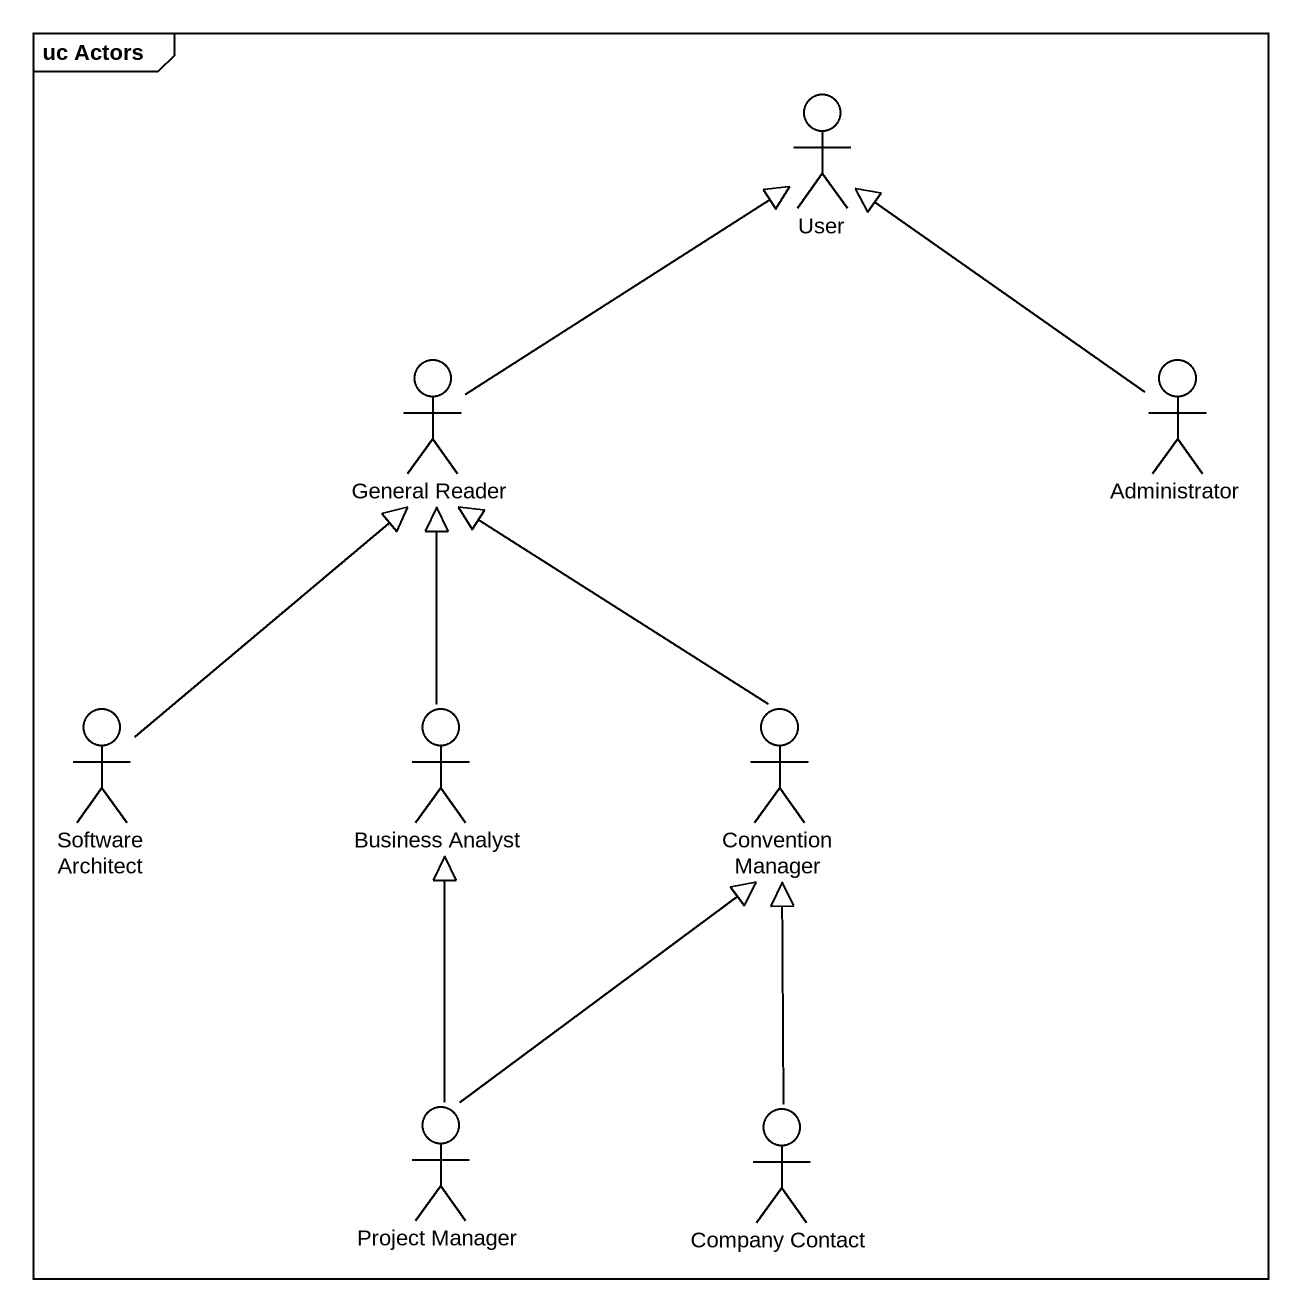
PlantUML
@startuml
mainframe uc Actors
actor User
actor "General Reader" as General_Reader
actor Administrator
actor "Software Architect" as Software_Architect
actor "Business Analyst" as Business_Analyst
actor "Convention Manager" as Convention_Manager
actor "Project Manager" as Project_Manager
actor "Company Contact" as Company_Contact
General_Reader -up-|> User
Administrator -up-|> User
Software_Architect -up-|> General_Reader
Business_Analyst -up-|> General_Reader
Convention_Manager -up-|> General_Reader
Project_Manager -up-|> Business_Analyst
Project_Manager -up-|> Convention_Manager
Company_Contact -up-|> Convention_Manager
@enduml
